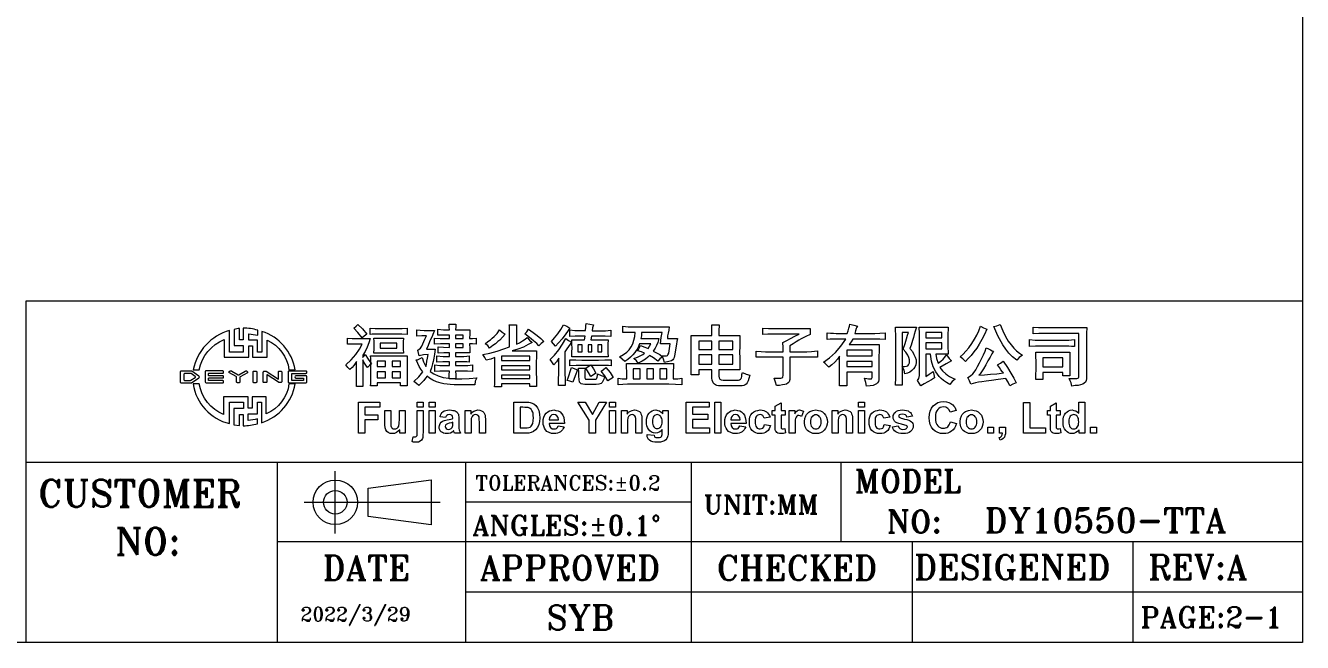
# Model space of a CAD drawing. Header units: millimetres. Extents: x 80 to 298, y -36 to 36.
# Drawn here: x 118.7 to 169.3, y -35.7 to -11.2 of the extents above; entities that cross this region are included whole.
import ezdxf

# ---------------------------------------------------------------- set-up
doc = ezdxf.new("R2010")
doc.units = ezdxf.units.MM
doc.header["$LTSCALE"] = 0.5
doc.layers.get('0').update_dxf_attribs({"lineweight": 18})
doc.styles.add('ROMANT', font='romant', dxfattribs={"height": 1.9})

msp = doc.modelspace()

# ---------------------------------------------------------------- linework, layer by layer
at = {"linetype": 'ByBlock'}
for points in [[(80.014, -35.657), (80.014, 26.913), (169.315, 26.913), (169.315, -35.657)], [(132.3, -29.535), (134.79, -29.204), (134.79, -30.989), (132.3, -30.658)]]:
    msp.add_lwpolyline(points, close=True, dxfattribs=at)
for points in [[(169.315, -22.127), (118.736, -22.127), (118.736, -35.644)], [(118.736, -28.505), (169.315, -28.505)], [(128.693, -28.505), (128.693, -35.644)], [(136.162, -28.505), (136.162, -35.657)], [(145.103, -28.505), (145.103, -35.657)], [(151.032, -28.505), (151.032, -31.654)], [(130.998, -31.336), (130.998, -28.857)], [(129.759, -30.096), (135.147, -30.096)], [(136.162, -30.08), (145.103, -30.08)], [(128.693, -31.654), (169.315, -31.654)], [(153.846, -31.654), (153.846, -35.657)], [(162.589, -31.654), (162.589, -35.644)], [(136.162, -33.649), (169.315, -33.649)]]:
    msp.add_lwpolyline(points, dxfattribs=at)
for points in [[(127.925, -23.472), (127.925, -23.272, 0.082262), (127.354, -23.191), (127.354, -23.658), (127.199, -23.658), (127.199, -23.201, 0.030273), (126.989, -23.238), (126.989, -23.874), (127.354, -23.874), (127.354, -24.137), (126.806, -24.137), (126.806, -23.278, 0.27424), (125.366, -24.838), (125.602, -24.838, -0.243937), (126.595, -23.638), (126.595, -24.347), (127.572, -24.347), (127.572, -23.898), (127.718, -23.898), (127.718, -24.339), (128.295, -24.339), (128.295, -23.673, -0.271536), (129.157, -24.839), (129.409, -24.839, 0.276736), (128.093, -23.322), (128.093, -24.137), (127.911, -24.137), (127.911, -23.667), (127.572, -23.667), (127.572, -23.422, -0.023416)], [(124.883, -25.359), (125.303, -25.359), (125.592, -25.165, 0.529769), (125.592, -25.09), (125.319, -24.903, 0.151612), (125.294, -24.895), (124.883, -24.895, 0.414214), (124.858, -24.92), (124.858, -25.333, 0.414214)], [(124.994, -25.217, 0.414214), (125.045, -25.269), (125.249, -25.269, 0.148839), (125.277, -25.26), (125.452, -25.143, 0.529769), (125.452, -25.111), (125.282, -24.994, 0.151612), (125.253, -24.985), (125.045, -24.985, 0.414214), (124.994, -25.036)], [(125.993, -25.273, -0.414214), (125.973, -25.254), (125.973, -25.187, -0.414214), (125.993, -25.167), (126.546, -25.167, 0.414214), (126.565, -25.148), (126.565, -25.097, 0.414214), (126.546, -25.078), (125.993, -25.078, -0.414214), (125.973, -25.058), (125.973, -24.999, -0.414214), (125.993, -24.98), (126.546, -24.98, 0.414214), (126.565, -24.961), (126.565, -24.909, 0.414214), (126.546, -24.89), (125.87, -24.89, 0.414214), (125.838, -24.922), (125.838, -25.299, 0.414214), (125.902, -25.363), (126.546, -25.363, 0.414214), (126.565, -25.344), (126.565, -25.293, 0.414214), (126.546, -25.273)], [(127.118, -25.353, -0.414214), (127.086, -25.321), (127.086, -25.129, 0.275759), (127.075, -25.112), (126.804, -24.965, -0.427844), (126.792, -24.92), (126.797, -24.912), (126.815, -24.896, -0.177275), (126.836, -24.889), (126.881, -24.889, -0.134658), (126.898, -24.893), (127.15, -25.043, 0.269966), (127.17, -25.043), (127.431, -24.894, -0.130562), (127.444, -24.89), (127.481, -24.89, -0.21499), (127.501, -24.899), (127.519, -24.92, -0.472451), (127.513, -24.959), (127.229, -25.125, 0.266487), (127.219, -25.142), (127.219, -25.321, -0.414214), (127.187, -25.353)], [(127.771, -25.355, -0.414214), (127.739, -25.323), (127.739, -24.928, -0.414214), (127.771, -24.896), (127.853, -24.896, -0.414214), (127.885, -24.928), (127.885, -25.323, -0.414214), (127.853, -25.355)], [(128.768, -25.344, -0.144099), (128.751, -25.339), (128.292, -25.043, 0.593752), (128.282, -25.048), (128.282, -25.324, -0.414214), (128.256, -25.35), (128.169, -25.35, -0.414214), (128.144, -25.324), (128.144, -24.93, -0.414214), (128.176, -24.898), (128.238, -24.898, -0.142754), (128.255, -24.903), (128.741, -25.213), (128.741, -24.932, -0.414214), (128.773, -24.9), (128.844, -24.9, -0.414214), (128.876, -24.932), (128.876, -25.312, -0.414214), (128.844, -25.344)], [(129.838, -25.082), (129.44, -25.082, 1), (129.44, -25.17), (129.73, -25.17, -0.414214), (129.743, -25.182), (129.743, -25.254, -0.414214), (129.73, -25.267), (129.284, -25.267, -0.414214), (129.271, -25.254), (129.271, -24.995, -0.414214), (129.284, -24.983), (129.834, -24.983, 0.414214), (129.866, -24.95), (129.866, -24.925, 0.414214), (129.834, -24.893), (129.166, -24.893, 0.414214), (129.134, -24.925), (129.134, -25.322, 0.414214), (129.166, -25.354), (129.838, -25.354, 0.414214), (129.87, -25.322), (129.87, -25.114, 0.414214)], [(127.355, -26.377), (126.984, -26.377), (126.984, -27.028), (127.199, -27.046), (127.199, -26.61), (127.349, -26.61), (127.349, -27.063, 0.059694), (127.916, -26.983), (127.916, -26.783, -0.073568), (127.551, -26.848), (127.551, -26.592), (127.91, -26.592), (127.91, -26.12), (128.078, -26.12), (128.078, -26.944, 0.272431), (129.41, -25.405), (129.161, -25.405, -0.271318), (128.263, -26.585), (128.263, -25.911), (127.701, -25.911), (127.701, -26.359), (127.551, -26.359), (127.551, -25.917), (126.572, -25.917), (126.572, -26.613, -0.25664), (125.606, -25.405), (125.364, -25.405, 0.304261), (126.805, -26.977), (126.805, -26.132), (127.355, -26.132)]]:
    msp.add_lwpolyline(points, format="xyb", close=True)
for points in [[(131.895, -23.043), (132.074, -23.222), (132.253, -23.432), (132.147, -23.505), (132.063, -23.579), (131.895, -23.369), (131.737, -23.19), (131.822, -23.116), (131.895, -23.043), (131.895, -23.043), (131.895, -23.043)], [(132.379, -23.19), (132.579, -23.211), (132.778, -23.211), (133.462, -23.211), (133.651, -23.211), (133.84, -23.19), (133.84, -23.442), (133.64, -23.432), (133.462, -23.432), (132.789, -23.432), (132.663, -23.432), (132.558, -23.432), (132.463, -23.432), (132.379, -23.442), (132.379, -23.19), (132.379, -23.19)], [(134.923, -23.285), (134.913, -23.327), (134.892, -23.379), (134.86, -23.442), (134.829, -23.526), (134.786, -23.621), (134.734, -23.737), (134.681, -23.873), (134.608, -24.021), (134.955, -24.021), (134.923, -24.22), (134.902, -24.378), (134.881, -24.515), (134.85, -24.609), (134.808, -24.767), (134.755, -24.904), (134.902, -25.009), (135.07, -25.082), (135.27, -25.146), (135.491, -25.177), (135.743, -25.198), (136.017, -25.198), (136.3, -25.188), (136.605, -25.156), (136.542, -25.293), (136.521, -25.44), (136.279, -25.44), (136.059, -25.44), (135.869, -25.44), (135.701, -25.44), (135.554, -25.429), (135.428, -25.408), (135.302, -25.398), (135.197, -25.377), (135.007, -25.324), (134.86, -25.251), (134.734, -25.177), (134.639, -25.093), (134.576, -25.177), (134.503, -25.272), (134.418, -25.366), (134.313, -25.471), (134.219, -25.387), (134.114, -25.303), (134.313, -25.125), (134.471, -24.925), (134.387, -24.82), (134.324, -24.714), (134.261, -24.599), (134.208, -24.452), (134.25, -24.441), (134.303, -24.42), (134.366, -24.389), (134.44, -24.357), (134.492, -24.525), (134.587, -24.714), (134.608, -24.62), (134.629, -24.504), (134.65, -24.378), (134.671, -24.231), (134.492, -24.252), (134.324, -24.283), (134.261, -24.063), (134.324, -24.031), (134.376, -23.979), (134.429, -23.905), (134.471, -23.81), (134.545, -23.632), (134.608, -23.495), (134.429, -23.495), (134.229, -23.505), (134.229, -23.264), (134.355, -23.274), (134.524, -23.285), (134.702, -23.285), (134.923, -23.285), (134.923, -23.285), (134.923, -23.285)], [(135.522, -23.253), (135.512, -23.148), (135.512, -23.032), (135.775, -23.032), (135.775, -23.137), (135.764, -23.253), (136.322, -23.253), (136.322, -23.411), (136.311, -23.6), (136.437, -23.6), (136.574, -23.59), (136.574, -23.821), (136.437, -23.81), (136.311, -23.81), (136.322, -24), (136.322, -24.168), (135.764, -24.168), (135.764, -24.315), (135.943, -24.315), (136.09, -24.315), (136.206, -24.304), (136.3, -24.294), (136.3, -24.536), (136.206, -24.525), (136.09, -24.525), (135.943, -24.525), (135.764, -24.525), (135.764, -24.672), (136.048, -24.672), (136.248, -24.672), (136.437, -24.651), (136.437, -24.904), (136.237, -24.893), (136.048, -24.893), (135.764, -24.893), (135.775, -25.04), (135.775, -25.198), (135.512, -25.198), (135.512, -25.04), (135.522, -24.893), (135.312, -24.893), (135.144, -24.893), (134.944, -24.904), (134.944, -24.651), (135.144, -24.672), (135.323, -24.672), (135.522, -24.672), (135.522, -24.525), (135.26, -24.525), (135.018, -24.536), (135.018, -24.294), (135.27, -24.315), (135.522, -24.315), (135.522, -24.168), (135.291, -24.168), (135.07, -24.178), (135.07, -23.936), (135.281, -23.947), (135.522, -23.957), (135.522, -23.81), (135.365, -23.81), (135.165, -23.81), (134.923, -23.821), (134.923, -23.59), (135.154, -23.6), (135.365, -23.6), (135.522, -23.6), (135.522, -23.463), (135.281, -23.463), (135.06, -23.474), (135.06, -23.232), (135.281, -23.253), (135.522, -23.253), (135.522, -23.253), (135.522, -23.253)], [(138.803, -23.758), (138.645, -23.842), (138.456, -23.947), (138.235, -24.031), (138.004, -24.094), (138.971, -24.094), (138.971, -24.199), (138.971, -24.336), (138.96, -24.525), (138.96, -24.746), (138.96, -24.977), (138.971, -25.177), (138.971, -25.356), (138.971, -25.503), (138.708, -25.503), (138.708, -25.398), (137.583, -25.398), (137.583, -25.514), (137.31, -25.514), (137.32, -25.419), (137.32, -25.314), (137.32, -25.188), (137.32, -25.051), (137.32, -24.893), (137.32, -24.736), (137.32, -24.557), (137.32, -24.357), (137.163, -24.42), (136.973, -24.462), (136.921, -24.357), (136.837, -24.231), (137.121, -24.178), (137.404, -24.105), (137.678, -24.01), (137.899, -23.926), (137.899, -23.768), (137.899, -23.621), (137.899, -23.495), (137.899, -23.379), (137.899, -23.274), (137.899, -23.19), (137.899, -23.116), (137.888, -23.064), (138.182, -23.064), (138.182, -23.106), (138.172, -23.169), (138.172, -23.243), (138.172, -23.337), (138.172, -23.442), (138.172, -23.558), (138.172, -23.684), (138.172, -23.831), (138.298, -23.768), (138.414, -23.695), (138.519, -23.632), (138.593, -23.568), (138.687, -23.663), (138.803, -23.758), (138.803, -23.758), (138.803, -23.758)], [(137.51, -23.663), (137.436, -23.726), (137.341, -23.81), (137.236, -23.884), (137.11, -23.979), (137.036, -23.884), (136.931, -23.81), (137.047, -23.726), (137.142, -23.653), (137.215, -23.59), (137.289, -23.526), (137.404, -23.4), (137.499, -23.264), (137.615, -23.348), (137.73, -23.432), (137.51, -23.663), (137.51, -23.663)], [(138.656, -23.232), (138.834, -23.369), (138.992, -23.484), (139.139, -23.6), (139.255, -23.716), (139.16, -23.8), (139.066, -23.894), (138.982, -23.8), (138.855, -23.695), (138.698, -23.568), (138.508, -23.411), (138.582, -23.337), (138.656, -23.232), (138.656, -23.232), (138.656, -23.232)], [(140.285, -23.19), (140.128, -23.411), (139.98, -23.611), (139.844, -23.768), (139.728, -23.905), (139.644, -23.81), (139.56, -23.726), (139.686, -23.579), (139.812, -23.421), (139.928, -23.243), (140.043, -23.053), (140.17, -23.116), (140.285, -23.19), (140.285, -23.19), (140.285, -23.19)], [(140.664, -23.505), (140.496, -23.505), (140.285, -23.516), (140.285, -23.264), (140.485, -23.285), (140.653, -23.285), (140.916, -23.285), (140.916, -23.243), (140.927, -23.179), (140.927, -23.095), (140.937, -23.011), (141.084, -23.032), (141.221, -23.053), (141.189, -23.179), (141.168, -23.295), (141.463, -23.295), (141.705, -23.295), (141.915, -23.274), (141.915, -23.516), (141.694, -23.505), (141.473, -23.505), (141.147, -23.505), (141.116, -23.653), (141.81, -23.653), (141.799, -23.821), (141.799, -23.989), (141.799, -24.157), (141.81, -24.325), (140.369, -24.325), (140.369, -24.136), (140.38, -23.979), (140.369, -23.821), (140.369, -23.653), (140.864, -23.653), (140.895, -23.505), (140.664, -23.505), (140.664, -23.505)], [(143.092, -23.884), (143.261, -23.947), (143.397, -24), (143.45, -23.905), (143.502, -23.81), (143.05, -23.81), (142.977, -23.989), (142.861, -24.157), (142.788, -24.252), (142.693, -24.336), (142.588, -24.431), (142.462, -24.515), (142.367, -24.42), (142.262, -24.325), (142.42, -24.231), (142.546, -24.147), (142.64, -24.052), (142.724, -23.936), (142.788, -23.81), (142.83, -23.663), (142.861, -23.516), (142.882, -23.358), (142.788, -23.358), (142.598, -23.358), (142.388, -23.369), (142.388, -23.106), (142.598, -23.137), (142.788, -23.137), (144.228, -23.137), (144.207, -23.274), (144.186, -23.39), (144.165, -23.495), (144.154, -23.6), (144.554, -23.6), (144.533, -23.716), (144.512, -23.821), (144.438, -24.283), (144.428, -24.357), (144.396, -24.41), (144.365, -24.452), (144.323, -24.483), (144.207, -24.515), (144.039, -24.557), (143.997, -24.42), (143.944, -24.283), (144.018, -24.283), (144.081, -24.283), (144.123, -24.283), (144.154, -24.273), (144.175, -24.252), (144.207, -24.178), (144.27, -23.81), (143.881, -23.81), (143.913, -23.568), (143.944, -23.358), (143.135, -23.358), (143.124, -23.495), (143.103, -23.6), (143.818, -23.6), (143.776, -23.758), (143.723, -23.884), (143.671, -23.989), (143.597, -24.105), (143.65, -24.136), (143.744, -24.178), (143.86, -24.241), (143.955, -24.325), (143.86, -24.41), (143.776, -24.504), (143.608, -24.368), (143.45, -24.273), (143.376, -24.347), (143.282, -24.42), (143.156, -24.494), (142.998, -24.578), (142.935, -24.483), (142.819, -24.399), (142.966, -24.347), (143.082, -24.283), (143.177, -24.231), (143.25, -24.178), (143.135, -24.126), (142.987, -24.084), (143.04, -23.979), (143.092, -23.884), (143.092, -23.884), (143.092, -23.884)], [(147.424, -25.061), (147.382, -25.188), (147.351, -25.282), (147.309, -25.356), (147.277, -25.408), (147.235, -25.44), (147.182, -25.461), (147.119, -25.482), (147.046, -25.482), (146.247, -25.482), (146.173, -25.482), (146.11, -25.471), (146.057, -25.44), (146.015, -25.408), (145.973, -25.366), (145.952, -25.314), (145.931, -25.251), (145.921, -25.177), (145.921, -24.841), (145.395, -24.841), (145.395, -25.04), (145.09, -25.04), (145.09, -24.998), (145.09, -24.946), (145.101, -24.872), (145.101, -24.788), (145.101, -24.683), (145.101, -24.567), (145.101, -24.441), (145.101, -24.294), (145.101, -24.021), (145.101, -23.789), (145.09, -23.611), (145.09, -23.484), (145.921, -23.484), (145.921, -23.243), (145.91, -23.053), (146.205, -23.053), (146.205, -23.137), (146.194, -23.232), (146.194, -23.348), (146.194, -23.484), (147.025, -23.484), (147.025, -23.59), (147.025, -23.737), (147.025, -23.915), (147.014, -24.147), (147.025, -24.368), (147.025, -24.557), (147.025, -24.714), (147.025, -24.841), (146.194, -24.841), (146.194, -25.093), (146.205, -25.167), (146.236, -25.209), (146.289, -25.24), (146.362, -25.251), (146.909, -25.251), (146.972, -25.251), (147.014, -25.24), (147.056, -25.219), (147.077, -25.188), (147.088, -25.156), (147.098, -25.104), (147.109, -25.03), (147.13, -24.946), (147.277, -25.019), (147.424, -25.061), (147.424, -25.061), (147.424, -25.061)], [(148.381, -25.177), (148.497, -25.177), (148.591, -25.177), (148.654, -25.177), (148.686, -25.167), (148.728, -25.135), (148.738, -25.061), (148.738, -24.336), (148.044, -24.336), (147.876, -24.336), (147.666, -24.347), (147.666, -24.105), (147.876, -24.115), (148.044, -24.126), (148.738, -24.126), (148.738, -23.957), (148.728, -23.758), (148.886, -23.684), (149.033, -23.6), (149.201, -23.505), (149.369, -23.432), (148.349, -23.432), (148.139, -23.432), (147.939, -23.442), (147.939, -23.19), (148.16, -23.211), (148.328, -23.211), (149.811, -23.211), (149.811, -23.442), (149.643, -23.516), (149.453, -23.611), (149.359, -23.663), (149.254, -23.737), (149.138, -23.81), (149.012, -23.894), (149.012, -24.126), (149.674, -24.126), (149.863, -24.115), (150.095, -24.094), (150.095, -24.336), (149.863, -24.336), (149.674, -24.336), (149.012, -24.336), (149.012, -25.135), (149.001, -25.23), (148.98, -25.314), (148.938, -25.366), (148.875, -25.408), (148.801, -25.429), (148.717, -25.44), (148.602, -25.461), (148.476, -25.471), (148.444, -25.335), (148.381, -25.177), (148.381, -25.177), (148.381, -25.177)], [(150.337, -24.546), (150.578, -24.368), (150.81, -24.157), (151.02, -23.905), (151.22, -23.632), (150.873, -23.632), (150.799, -23.632), (150.704, -23.632), (150.599, -23.632), (150.484, -23.642), (150.484, -23.379), (150.62, -23.39), (150.736, -23.39), (150.841, -23.4), (150.915, -23.4), (151.283, -23.4), (151.314, -23.295), (151.346, -23.19), (151.367, -23.106), (151.377, -23.032), (151.546, -23.074), (151.682, -23.116), (151.661, -23.148), (151.64, -23.211), (151.609, -23.295), (151.577, -23.4), (152.376, -23.4), (152.565, -23.39), (152.776, -23.379), (152.776, -23.642), (152.576, -23.632), (152.408, -23.632), (151.504, -23.632), (151.44, -23.737), (151.356, -23.842), (152.544, -23.842), (152.544, -24.094), (152.534, -24.325), (152.534, -25.167), (152.534, -25.24), (152.513, -25.303), (152.481, -25.356), (152.439, -25.398), (152.387, -25.429), (152.303, -25.461), (152.187, -25.482), (152.04, -25.493), (152.019, -25.345), (151.966, -25.177), (152.05, -25.188), (152.124, -25.198), (152.176, -25.198), (152.208, -25.198), (152.24, -25.198), (152.25, -25.177), (152.261, -25.146), (152.271, -25.114), (152.271, -24.935), (151.262, -24.935), (151.262, -25.482), (150.967, -25.482), (150.978, -25.345), (150.978, -25.219), (150.978, -25.104), (150.978, -25.009), (150.978, -24.304), (150.894, -24.42), (150.789, -24.536), (150.673, -24.641), (150.547, -24.736), (150.515, -24.693), (150.463, -24.651), (150.41, -24.599), (150.337, -24.546), (150.337, -24.546), (150.337, -24.546)], [(154.027, -23.148), (153.974, -23.306), (153.932, -23.442), (153.901, -23.568), (153.869, -23.684), (153.838, -23.779), (153.806, -23.863), (153.785, -23.936), (153.764, -24), (153.859, -24.115), (153.922, -24.231), (153.974, -24.347), (154.006, -24.452), (154.006, -24.557), (153.995, -24.651), (153.964, -24.736), (153.911, -24.809), (153.838, -24.872), (153.754, -24.935), (153.669, -24.977), (153.564, -25.009), (153.533, -24.862), (153.459, -24.714), (153.554, -24.714), (153.627, -24.704), (153.68, -24.683), (153.711, -24.651), (153.722, -24.62), (153.743, -24.567), (153.743, -24.515), (153.743, -24.441), (153.722, -24.357), (153.68, -24.262), (153.596, -24.147), (153.491, -24.021), (153.575, -23.8), (153.627, -23.621), (153.669, -23.474), (153.701, -23.369), (153.459, -23.369), (153.459, -25.45), (153.196, -25.45), (153.207, -25.146), (153.207, -24.851), (153.207, -23.642), (153.207, -23.547), (153.207, -23.432), (153.196, -23.295), (153.196, -23.148), (154.027, -23.148), (154.027, -23.148), (154.027, -23.148)], [(155.278, -23.148), (155.278, -23.264), (155.268, -23.39), (155.268, -23.526), (155.268, -23.684), (155.268, -23.842), (155.268, -23.989), (155.278, -24.115), (155.278, -24.22), (154.794, -24.22), (154.815, -24.389), (154.879, -24.578), (154.984, -24.494), (155.078, -24.42), (155.152, -24.336), (155.215, -24.252), (155.32, -24.389), (155.404, -24.483), (155.194, -24.609), (154.952, -24.746), (155.057, -24.883), (155.183, -24.998), (155.246, -25.051), (155.331, -25.104), (155.436, -25.156), (155.551, -25.209), (155.436, -25.303), (155.341, -25.429), (155.215, -25.345), (155.099, -25.272), (155.005, -25.188), (154.921, -25.104), (154.794, -24.925), (154.689, -24.725), (154.616, -24.494), (154.574, -24.22), (154.395, -24.22), (154.395, -25.104), (154.521, -25.019), (154.689, -24.904), (154.71, -25.03), (154.731, -25.167), (154.616, -25.24), (154.479, -25.314), (154.332, -25.398), (154.195, -25.482), (154.132, -25.377), (154.058, -25.261), (154.111, -25.188), (154.143, -25.072), (154.143, -23.621), (154.143, -23.4), (154.132, -23.148), (155.278, -23.148), (155.278, -23.148), (155.278, -23.148)], [(156.813, -23.232), (156.718, -23.442), (156.613, -23.642), (156.508, -23.821), (156.414, -23.989), (156.298, -24.136), (156.193, -24.273), (156.077, -24.399), (155.961, -24.515), (155.856, -24.41), (155.751, -24.325), (155.867, -24.22), (155.982, -24.105), (156.098, -23.968), (156.214, -23.8), (156.319, -23.632), (156.414, -23.463), (156.498, -23.295), (156.561, -23.116), (156.676, -23.179), (156.813, -23.232), (156.813, -23.232), (156.813, -23.232)], [(157.339, -23.043), (157.444, -23.295), (157.549, -23.516), (157.654, -23.705), (157.77, -23.852), (157.875, -23.979), (157.991, -24.084), (158.106, -24.178), (158.222, -24.262), (158.085, -24.357), (158.001, -24.462), (157.833, -24.325), (157.686, -24.178), (157.56, -24.021), (157.444, -23.852), (157.244, -23.495), (157.086, -23.127), (157.213, -23.095), (157.339, -23.043), (157.339, -23.043), (157.339, -23.043)], [(160.766, -23.169), (160.756, -23.4), (160.756, -23.6), (160.756, -25.198), (160.745, -25.272), (160.714, -25.335), (160.661, -25.377), (160.609, -25.408), (160.524, -25.44), (160.43, -25.461), (160.314, -25.471), (160.178, -25.493), (160.167, -25.429), (160.156, -25.356), (160.114, -25.282), (160.072, -25.188), (160.209, -25.188), (160.304, -25.188), (160.377, -25.188), (160.419, -25.177), (160.44, -25.167), (160.451, -25.135), (160.461, -25.093), (160.461, -25.04), (160.461, -23.4), (159.074, -23.4), (158.874, -23.4), (158.642, -23.411), (158.642, -23.148), (158.863, -23.169), (159.063, -23.169), (160.766, -23.169), (160.766, -23.169)], [(131.832, -25.503), (131.832, -25.303), (131.843, -25.114), (131.843, -24.515), (131.79, -24.599), (131.727, -24.672), (131.664, -24.757), (131.569, -24.83), (131.496, -24.746), (131.412, -24.651), (131.632, -24.452), (131.811, -24.241), (131.958, -24.031), (132.063, -23.821), (131.811, -23.821), (131.748, -23.821), (131.664, -23.821), (131.58, -23.831), (131.475, -23.831), (131.475, -23.59), (131.664, -23.6), (131.801, -23.6), (132.379, -23.6), (132.326, -23.768), (132.263, -23.947), (132.179, -24.115), (132.084, -24.262), (132.084, -24.357), (132.084, -24.347), (132.105, -24.315), (132.137, -24.283), (132.179, -24.241), (132.305, -24.42), (132.431, -24.609), (132.358, -24.672), (132.274, -24.746), (132.211, -24.662), (132.158, -24.578), (132.116, -24.515), (132.084, -24.452), (132.084, -25.093), (132.084, -25.303), (132.095, -25.503), (131.832, -25.503), (131.832, -25.503)], [(133.693, -23.59), (133.683, -23.737), (133.683, -23.873), (133.683, -24.021), (133.693, -24.189), (132.526, -24.189), (132.537, -24.01), (132.537, -23.863), (132.537, -23.726), (132.526, -23.59), (133.693, -23.59), (133.693, -23.59), (133.693, -23.59)], [(136.069, -23.6), (136.069, -23.463), (135.764, -23.463), (135.764, -23.6), (136.069, -23.6), (136.069, -23.6)], [(140.359, -23.747), (140.306, -23.821), (140.243, -23.915), (140.17, -24.01), (140.096, -24.126), (140.096, -24.988), (140.107, -25.219), (140.107, -25.471), (139.844, -25.471), (139.844, -25.219), (139.854, -24.988), (139.854, -24.378), (139.76, -24.525), (139.654, -24.651), (139.581, -24.525), (139.507, -24.431), (139.686, -24.262), (139.854, -24.052), (140.001, -23.831), (140.128, -23.6), (140.243, -23.684), (140.359, -23.747), (140.359, -23.747), (140.359, -23.747)], [(145.921, -24.042), (145.921, -23.705), (145.395, -23.705), (145.395, -24.042), (145.921, -24.042), (145.921, -24.042)], [(146.751, -24.042), (146.751, -23.705), (146.194, -23.705), (146.194, -24.042), (146.751, -24.042), (146.751, -24.042)], [(155.026, -23.579), (155.026, -23.369), (154.395, -23.369), (154.395, -23.579), (155.026, -23.579), (155.026, -23.579)], [(159.894, -23.663), (159.967, -23.663), (160.062, -23.663), (160.167, -23.653), (160.283, -23.642), (160.283, -23.915), (160.167, -23.915), (160.062, -23.905), (159.978, -23.905), (159.904, -23.905), (158.937, -23.905), (158.737, -23.905), (158.506, -23.915), (158.506, -23.642), (158.727, -23.663), (158.937, -23.663), (159.894, -23.663), (159.894, -23.663)], [(133.43, -23.979), (133.43, -23.789), (132.778, -23.789), (132.778, -23.979), (133.43, -23.979), (133.43, -23.979)], [(136.069, -23.957), (136.069, -23.81), (135.764, -23.81), (135.764, -23.957), (136.069, -23.957), (136.069, -23.957)], [(140.779, -24.126), (140.779, -23.852), (140.611, -23.852), (140.611, -24.126), (140.779, -24.126), (140.779, -24.126)], [(141.158, -24.126), (141.158, -23.852), (141.021, -23.852), (141.021, -24.126), (141.158, -24.126), (141.158, -24.126)], [(141.557, -24.126), (141.557, -23.852), (141.4, -23.852), (141.4, -24.126), (141.557, -24.126), (141.557, -24.126)], [(145.921, -24.62), (145.921, -24.252), (145.395, -24.252), (145.395, -24.62), (145.921, -24.62), (145.921, -24.62)], [(146.751, -24.62), (146.751, -24.252), (146.194, -24.252), (146.194, -24.62), (146.751, -24.62), (146.751, -24.62)], [(152.271, -24.294), (152.271, -24.063), (151.262, -24.063), (151.262, -24.294), (152.271, -24.294), (152.271, -24.294)], [(155.026, -24.01), (155.026, -23.779), (154.395, -23.779), (154.395, -24.01), (155.026, -24.01), (155.026, -24.01)], [(157.465, -24.967), (157.423, -24.914), (157.37, -24.841), (157.307, -24.757), (157.234, -24.651), (157.349, -24.578), (157.454, -24.504), (157.623, -24.746), (157.759, -24.977), (157.885, -25.177), (157.97, -25.356), (157.843, -25.419), (157.728, -25.482), (157.654, -25.335), (157.56, -25.188), (157.255, -25.23), (156.992, -25.261), (156.782, -25.293), (156.613, -25.314), (156.477, -25.335), (156.361, -25.356), (156.266, -25.387), (156.182, -25.408), (156.13, -25.282), (156.056, -25.146), (156.161, -25.082), (156.256, -24.998), (156.308, -24.935), (156.371, -24.841), (156.435, -24.714), (156.519, -24.567), (156.603, -24.41), (156.676, -24.252), (156.739, -24.105), (156.782, -23.968), (156.876, -24.01), (156.95, -24.052), (157.023, -24.084), (157.076, -24.105), (157.013, -24.21), (156.939, -24.336), (156.855, -24.483), (156.771, -24.651), (156.676, -24.809), (156.603, -24.925), (156.54, -25.009), (156.498, -25.061), (156.718, -25.04), (156.96, -25.019), (157.202, -24.998), (157.465, -24.967), (157.465, -24.967), (157.465, -24.967)], [(160.104, -24.147), (160.104, -24.315), (160.093, -24.483), (160.093, -24.704), (160.104, -24.883), (160.104, -25.082), (159.82, -25.082), (159.82, -24.946), (159.031, -24.946), (159.031, -25.23), (158.748, -25.23), (158.758, -25.019), (158.769, -24.862), (158.769, -24.483), (158.758, -24.336), (158.748, -24.147), (160.104, -24.147), (160.104, -24.147), (160.104, -24.147)], [(133.851, -24.294), (133.84, -24.399), (133.84, -24.525), (133.84, -24.693), (133.84, -24.883), (133.84, -25.072), (133.84, -25.24), (133.84, -25.377), (133.851, -25.482), (133.577, -25.482), (133.577, -25.356), (132.652, -25.356), (132.652, -25.482), (132.389, -25.482), (132.4, -25.387), (132.4, -25.251), (132.4, -25.093), (132.4, -24.893), (132.4, -24.704), (132.4, -24.536), (132.4, -24.399), (132.389, -24.294), (133.851, -24.294), (133.851, -24.294), (133.851, -24.294)], [(132.989, -24.714), (132.989, -24.504), (132.652, -24.504), (132.652, -24.714), (132.989, -24.714), (132.989, -24.714)], [(133.577, -24.714), (133.577, -24.504), (133.251, -24.504), (133.251, -24.714), (133.577, -24.714), (133.577, -24.714)], [(138.708, -24.473), (138.708, -24.304), (137.583, -24.304), (137.583, -24.473), (138.708, -24.473), (138.708, -24.473)], [(138.708, -24.841), (138.708, -24.683), (137.583, -24.683), (137.583, -24.841), (138.708, -24.841), (138.708, -24.841)], [(140.59, -24.841), (140.506, -25.082), (140.411, -25.335), (140.296, -25.293), (140.18, -25.261), (140.222, -25.156), (140.264, -25.04), (140.306, -24.904), (140.359, -24.757), (140.59, -24.841), (140.59, -24.841), (140.59, -24.841)], [(141.431, -24.462), (141.673, -24.452), (141.925, -24.441), (141.925, -24.683), (141.82, -24.672), (141.705, -24.672), (141.568, -24.672), (141.421, -24.672), (140.779, -24.672), (140.538, -24.672), (140.285, -24.683), (140.285, -24.441), (140.527, -24.452), (140.769, -24.462), (141.431, -24.462), (141.431, -24.462)], [(140.895, -24.778), (140.885, -24.883), (140.885, -24.967), (140.885, -25.04), (140.885, -25.104), (140.885, -25.167), (140.906, -25.209), (140.948, -25.219), (141.011, -25.219), (141.263, -25.219), (141.316, -25.219), (141.347, -25.198), (141.358, -25.177), (141.368, -25.135), (141.379, -25.072), (141.389, -24.998), (141.536, -25.072), (141.663, -25.104), (141.631, -25.209), (141.599, -25.293), (141.568, -25.345), (141.526, -25.387), (141.442, -25.419), (141.337, -25.429), (140.885, -25.429), (140.8, -25.419), (140.737, -25.398), (140.695, -25.366), (140.674, -25.335), (140.653, -25.23), (140.643, -25.093), (140.643, -24.946), (140.632, -24.778), (140.895, -24.778), (140.895, -24.778)], [(141.116, -24.651), (141.231, -24.809), (141.326, -24.977), (141.231, -25.04), (141.116, -25.104), (141.032, -24.946), (140.927, -24.778), (141.021, -24.714), (141.116, -24.651), (141.116, -24.651), (141.116, -24.651)], [(141.715, -24.746), (141.883, -24.956), (142.01, -25.146), (141.904, -25.209), (141.799, -25.282), (141.673, -25.082), (141.536, -24.893), (141.621, -24.83), (141.715, -24.746), (141.715, -24.746), (141.715, -24.746)], [(144.396, -24.599), (144.396, -24.736), (144.386, -24.883), (144.386, -25.198), (144.564, -25.198), (144.722, -25.177), (144.722, -25.44), (144.48, -25.429), (144.217, -25.419), (142.577, -25.419), (142.388, -25.429), (142.199, -25.44), (142.199, -25.177), (142.367, -25.198), (142.546, -25.198), (142.546, -24.893), (142.535, -24.767), (142.535, -24.599), (144.396, -24.599), (144.396, -24.599), (144.396, -24.599)], [(152.271, -24.714), (152.271, -24.515), (151.262, -24.515), (151.262, -24.714), (152.271, -24.714), (152.271, -24.714)], [(159.82, -24.725), (159.82, -24.368), (159.031, -24.368), (159.031, -24.725), (159.82, -24.725), (159.82, -24.725)], [(132.989, -25.156), (132.989, -24.925), (132.652, -24.925), (132.652, -25.156), (132.989, -25.156), (132.989, -25.156)], [(133.577, -25.156), (133.577, -24.925), (133.251, -24.925), (133.251, -25.156), (133.577, -25.156), (133.577, -25.156)], [(138.708, -25.188), (138.708, -25.051), (137.583, -25.051), (137.583, -25.188), (138.708, -25.188), (138.708, -25.188)], [(143.082, -25.198), (143.082, -24.809), (142.798, -24.809), (142.798, -25.198), (143.082, -25.198), (143.082, -25.198)], [(143.608, -25.198), (143.608, -24.809), (143.334, -24.809), (143.334, -25.198), (143.608, -25.198), (143.608, -25.198)], [(144.133, -25.198), (144.133, -24.809), (143.86, -24.809), (143.86, -25.198), (144.133, -25.198), (144.133, -25.198)], [(131.921, -27.35), (131.921, -26.124), (132.759, -26.124), (132.759, -26.329), (132.172, -26.329), (132.172, -26.626), (132.683, -26.626), (132.683, -26.832), (132.172, -26.832), (132.172, -27.35), (131.921, -27.35), (131.921, -27.35)], [(134.244, -26.329), (134.244, -26.124), (134.48, -26.124), (134.48, -26.329), (134.244, -26.329), (134.244, -26.329)], [(134.716, -26.329), (134.716, -26.124), (134.952, -26.124), (134.952, -26.329), (134.716, -26.329), (134.716, -26.329)], [(138.074, -26.124), (138.523, -26.124), (138.592, -26.131), (138.66, -26.131), (138.713, -26.139), (138.759, -26.154), (138.858, -26.192), (138.942, -26.261), (139.01, -26.352), (139.056, -26.459), (139.087, -26.596), (139.102, -26.756), (139.087, -26.893), (139.064, -27.014), (139.003, -27.136), (138.927, -27.228), (138.85, -27.289), (138.751, -27.327), (138.66, -27.35), (138.538, -27.35), (138.074, -27.35), (138.074, -26.124), (138.074, -26.124)], [(141.051, -27.35), (141.051, -26.839), (140.602, -26.124), (140.899, -26.124), (141.181, -26.611), (141.447, -26.124), (141.744, -26.124), (141.302, -26.839), (141.302, -27.35), (141.051, -27.35), (141.051, -27.35)], [(141.866, -26.329), (141.866, -26.124), (142.102, -26.124), (142.102, -26.329), (141.866, -26.329), (141.866, -26.329)], [(144.897, -27.35), (144.897, -26.124), (145.803, -26.124), (145.803, -26.329), (145.148, -26.329), (145.148, -26.603), (145.757, -26.603), (145.757, -26.809), (145.148, -26.809), (145.148, -27.144), (145.826, -27.144), (145.826, -27.35), (144.897, -27.35), (144.897, -27.35)], [(146.031, -27.35), (146.031, -26.124), (146.267, -26.124), (146.267, -27.35), (146.031, -27.35), (146.031, -27.35)], [(148.818, -26.459), (148.818, -26.641), (148.658, -26.641), (148.658, -27.014), (148.658, -27.06), (148.658, -27.098), (148.658, -27.129), (148.658, -27.144), (148.666, -27.159), (148.681, -27.174), (148.696, -27.182), (148.719, -27.182), (148.757, -27.182), (148.81, -27.167), (148.833, -27.342), (148.742, -27.365), (148.643, -27.372), (148.59, -27.372), (148.529, -27.357), (148.491, -27.327), (148.46, -27.296), (148.437, -27.258), (148.422, -27.205), (148.422, -27.182), (148.422, -27.144), (148.422, -27.098), (148.422, -27.037), (148.422, -26.641), (148.308, -26.641), (148.308, -26.459), (148.422, -26.459), (148.422, -26.291), (148.658, -26.154), (148.658, -26.459), (148.818, -26.459), (148.818, -26.459)], [(151.727, -26.329), (151.727, -26.124), (151.963, -26.124), (151.963, -26.329), (151.727, -26.329), (151.727, -26.329)], [(155.367, -26.9), (155.603, -26.976), (155.565, -27.075), (155.527, -27.152), (155.473, -27.22), (155.412, -27.281), (155.344, -27.319), (155.268, -27.35), (155.184, -27.372), (155.085, -27.372), (154.971, -27.365), (154.864, -27.334), (154.765, -27.281), (154.681, -27.212), (154.613, -27.121), (154.567, -27.014), (154.537, -26.885), (154.529, -26.748), (154.537, -26.603), (154.567, -26.481), (154.613, -26.367), (154.681, -26.276), (154.773, -26.2), (154.864, -26.146), (154.978, -26.116), (155.1, -26.101), (155.207, -26.116), (155.306, -26.139), (155.39, -26.177), (155.466, -26.238), (155.504, -26.283), (155.542, -26.329), (155.565, -26.39), (155.595, -26.459), (155.359, -26.52), (155.321, -26.436), (155.26, -26.375), (155.184, -26.329), (155.093, -26.314), (155.024, -26.322), (154.963, -26.344), (154.91, -26.375), (154.864, -26.413), (154.826, -26.474), (154.796, -26.542), (154.78, -26.634), (154.78, -26.733), (154.78, -26.839), (154.796, -26.931), (154.826, -27.007), (154.864, -27.068), (154.91, -27.106), (154.963, -27.136), (155.016, -27.159), (155.085, -27.159), (155.131, -27.159), (155.176, -27.144), (155.222, -27.129), (155.26, -27.098), (155.291, -27.068), (155.321, -27.022), (155.344, -26.969), (155.367, -26.9), (155.367, -26.9), (155.367, -26.9)], [(158.268, -27.35), (158.268, -26.139), (158.519, -26.139), (158.519, -27.144), (159.136, -27.144), (159.136, -27.35), (158.268, -27.35), (158.268, -27.35)], [(159.722, -26.459), (159.722, -26.641), (159.562, -26.641), (159.562, -27.014), (159.562, -27.06), (159.562, -27.098), (159.562, -27.129), (159.562, -27.144), (159.57, -27.159), (159.585, -27.174), (159.6, -27.182), (159.623, -27.182), (159.661, -27.182), (159.715, -27.167), (159.738, -27.342), (159.646, -27.365), (159.547, -27.372), (159.494, -27.372), (159.433, -27.357), (159.395, -27.327), (159.364, -27.296), (159.342, -27.258), (159.326, -27.205), (159.326, -27.182), (159.326, -27.144), (159.326, -27.098), (159.326, -27.037), (159.326, -26.641), (159.212, -26.641), (159.212, -26.459), (159.326, -26.459), (159.326, -26.291), (159.562, -26.154), (159.562, -26.459), (159.722, -26.459), (159.722, -26.459)], [(160.689, -27.35), (160.469, -27.35), (160.469, -27.22), (160.408, -27.289), (160.339, -27.334), (160.263, -27.365), (160.194, -27.372), (160.118, -27.365), (160.05, -27.342), (159.989, -27.304), (159.936, -27.251), (159.882, -27.182), (159.852, -27.106), (159.829, -27.007), (159.829, -26.908), (159.829, -26.794), (159.852, -26.702), (159.882, -26.626), (159.928, -26.558), (159.989, -26.504), (160.05, -26.466), (160.118, -26.443), (160.194, -26.436), (160.263, -26.451), (160.331, -26.474), (160.392, -26.512), (160.453, -26.565), (160.453, -26.124), (160.689, -26.124), (160.689, -27.35), (160.689, -27.35)], [(133.551, -27.35), (133.551, -27.22), (133.49, -27.281), (133.421, -27.334), (133.337, -27.365), (133.254, -27.372), (133.17, -27.365), (133.094, -27.334), (133.033, -27.289), (132.995, -27.228), (132.972, -27.144), (132.964, -27.03), (132.964, -26.459), (133.2, -26.459), (133.2, -26.87), (133.2, -26.954), (133.2, -27.022), (133.2, -27.068), (133.208, -27.098), (133.231, -27.136), (133.254, -27.167), (133.292, -27.19), (133.345, -27.19), (133.398, -27.182), (133.452, -27.159), (133.49, -27.121), (133.513, -27.075), (133.52, -27.045), (133.528, -26.992), (133.528, -26.923), (133.535, -26.839), (133.535, -26.459), (133.772, -26.459), (133.772, -27.35), (133.551, -27.35), (133.551, -27.35)], [(134.48, -26.459), (134.48, -27.327), (134.472, -27.41), (134.472, -27.471), (134.464, -27.525), (134.457, -27.57), (134.419, -27.631), (134.365, -27.677), (134.297, -27.707), (134.206, -27.715), (134.167, -27.715), (134.129, -27.715), (134.084, -27.707), (134.046, -27.692), (134.084, -27.502), (134.099, -27.502), (134.114, -27.502), (134.129, -27.502), (134.145, -27.502), (134.175, -27.502), (134.198, -27.487), (134.221, -27.471), (134.236, -27.449), (134.236, -27.433), (134.236, -27.41), (134.236, -27.372), (134.244, -27.319), (134.244, -26.459), (134.48, -26.459), (134.48, -26.459)], [(134.716, -27.35), (134.716, -26.459), (134.952, -26.459), (134.952, -27.35), (134.716, -27.35), (134.716, -27.35)], [(135.363, -26.733), (135.15, -26.702), (135.165, -26.641), (135.195, -26.588), (135.226, -26.542), (135.264, -26.504), (135.317, -26.474), (135.378, -26.459), (135.447, -26.443), (135.523, -26.436), (135.599, -26.443), (135.66, -26.451), (135.713, -26.459), (135.751, -26.474), (135.82, -26.52), (135.858, -26.573), (135.873, -26.603), (135.881, -26.657), (135.888, -26.71), (135.896, -26.786), (135.896, -27.06), (135.896, -27.159), (135.904, -27.235), (135.926, -27.289), (135.957, -27.35), (135.721, -27.35), (135.706, -27.327), (135.698, -27.281), (135.69, -27.266), (135.683, -27.258), (135.622, -27.311), (135.561, -27.35), (135.485, -27.372), (135.409, -27.372), (135.348, -27.372), (135.287, -27.357), (135.241, -27.334), (135.195, -27.304), (135.157, -27.258), (135.135, -27.22), (135.119, -27.167), (135.119, -27.113), (135.127, -27.045), (135.15, -26.976), (135.195, -26.923), (135.249, -26.885), (135.325, -26.855), (135.432, -26.832), (135.508, -26.817), (135.569, -26.801), (135.622, -26.786), (135.66, -26.771), (135.66, -26.748), (135.645, -26.695), (135.622, -26.649), (135.576, -26.626), (135.508, -26.619), (135.454, -26.626), (135.416, -26.649), (135.386, -26.679), (135.363, -26.733), (135.363, -26.733), (135.363, -26.733)], [(136.947, -27.35), (136.711, -27.35), (136.711, -26.9), (136.703, -26.832), (136.703, -26.778), (136.696, -26.74), (136.696, -26.71), (136.673, -26.672), (136.642, -26.649), (136.604, -26.626), (136.566, -26.619), (136.505, -26.634), (136.452, -26.657), (136.414, -26.695), (136.391, -26.748), (136.383, -26.778), (136.376, -26.824), (136.376, -26.877), (136.376, -26.946), (136.376, -27.35), (136.14, -27.35), (136.14, -26.459), (136.361, -26.459), (136.361, -26.596), (136.421, -26.527), (136.49, -26.481), (136.566, -26.451), (136.65, -26.436), (136.718, -26.443), (136.787, -26.466), (136.848, -26.497), (136.886, -26.542), (136.909, -26.588), (136.932, -26.641), (136.939, -26.71), (136.947, -26.801), (136.947, -27.35), (136.947, -27.35)], [(138.325, -26.329), (138.325, -27.144), (138.508, -27.144), (138.599, -27.144), (138.66, -27.136), (138.713, -27.113), (138.759, -27.083), (138.79, -27.037), (138.82, -26.969), (138.843, -26.87), (138.85, -26.74), (138.843, -26.672), (138.843, -26.611), (138.835, -26.565), (138.82, -26.52), (138.79, -26.451), (138.751, -26.405), (138.698, -26.367), (138.637, -26.344), (138.607, -26.337), (138.561, -26.337), (138.5, -26.337), (138.432, -26.329), (138.325, -26.329), (138.325, -26.329)], [(139.825, -27.068), (140.061, -27.098), (140.031, -27.167), (140, -27.22), (139.962, -27.266), (139.917, -27.304), (139.863, -27.334), (139.802, -27.357), (139.741, -27.372), (139.665, -27.372), (139.559, -27.365), (139.467, -27.334), (139.384, -27.289), (139.323, -27.22), (139.285, -27.159), (139.254, -27.083), (139.239, -27.007), (139.239, -26.916), (139.239, -26.809), (139.262, -26.718), (139.3, -26.634), (139.353, -26.565), (139.414, -26.512), (139.482, -26.474), (139.559, -26.451), (139.65, -26.436), (139.741, -26.451), (139.825, -26.474), (139.901, -26.512), (139.962, -26.573), (140.016, -26.641), (140.046, -26.74), (140.069, -26.847), (140.076, -26.969), (139.475, -26.969), (139.49, -27.068), (139.528, -27.136), (139.589, -27.182), (139.665, -27.19), (139.719, -27.19), (139.764, -27.167), (139.795, -27.129), (139.825, -27.068), (139.825, -27.068), (139.825, -27.068)], [(139.84, -26.824), (139.825, -26.74), (139.779, -26.672), (139.726, -26.634), (139.658, -26.619), (139.581, -26.634), (139.528, -26.679), (139.49, -26.74), (139.475, -26.824), (139.84, -26.824), (139.84, -26.824)], [(141.866, -27.35), (141.866, -26.459), (142.102, -26.459), (142.102, -27.35), (141.866, -27.35), (141.866, -27.35)], [(143.145, -27.35), (142.909, -27.35), (142.909, -26.9), (142.901, -26.832), (142.901, -26.778), (142.894, -26.74), (142.894, -26.71), (142.871, -26.672), (142.841, -26.649), (142.802, -26.626), (142.764, -26.619), (142.704, -26.634), (142.65, -26.657), (142.612, -26.695), (142.589, -26.748), (142.582, -26.778), (142.574, -26.824), (142.574, -26.877), (142.574, -26.946), (142.574, -27.35), (142.338, -27.35), (142.338, -26.459), (142.559, -26.459), (142.559, -26.596), (142.62, -26.527), (142.688, -26.481), (142.764, -26.451), (142.848, -26.436), (142.917, -26.443), (142.985, -26.466), (143.046, -26.497), (143.084, -26.542), (143.107, -26.588), (143.13, -26.641), (143.138, -26.71), (143.145, -26.801), (143.145, -27.35), (143.145, -27.35)], [(143.358, -27.41), (143.632, -27.441), (143.64, -27.487), (143.655, -27.509), (143.701, -27.532), (143.762, -27.532), (143.838, -27.532), (143.891, -27.509), (143.922, -27.487), (143.937, -27.449), (143.945, -27.41), (143.952, -27.342), (143.952, -27.212), (143.891, -27.273), (143.83, -27.319), (143.762, -27.342), (143.686, -27.35), (143.602, -27.342), (143.526, -27.311), (143.465, -27.266), (143.404, -27.197), (143.366, -27.136), (143.343, -27.068), (143.328, -26.984), (143.328, -26.9), (143.328, -26.794), (143.351, -26.702), (143.381, -26.626), (143.427, -26.558), (143.488, -26.504), (143.549, -26.466), (143.617, -26.443), (143.693, -26.436), (143.77, -26.451), (143.846, -26.474), (143.907, -26.52), (143.968, -26.588), (143.968, -26.459), (144.188, -26.459), (144.188, -27.266), (144.181, -27.342), (144.181, -27.403), (144.173, -27.456), (144.158, -27.502), (144.127, -27.57), (144.089, -27.624), (144.036, -27.662), (143.96, -27.692), (143.876, -27.715), (143.77, -27.715), (143.663, -27.715), (143.572, -27.7), (143.503, -27.677), (143.45, -27.639), (143.404, -27.601), (143.374, -27.555), (143.358, -27.502), (143.351, -27.441), (143.351, -27.433), (143.358, -27.41), (143.358, -27.41), (143.358, -27.41)], [(143.564, -26.893), (143.564, -26.961), (143.572, -27.014), (143.587, -27.068), (143.617, -27.106), (143.64, -27.136), (143.671, -27.152), (143.709, -27.167), (143.747, -27.167), (143.785, -27.167), (143.823, -27.152), (143.861, -27.129), (143.891, -27.098), (143.914, -27.06), (143.937, -27.014), (143.945, -26.961), (143.952, -26.9), (143.945, -26.832), (143.937, -26.778), (143.914, -26.733), (143.891, -26.687), (143.861, -26.664), (143.83, -26.641), (143.792, -26.626), (143.754, -26.619), (143.709, -26.626), (143.678, -26.641), (143.64, -26.657), (143.617, -26.687), (143.587, -26.725), (143.572, -26.771), (143.564, -26.832), (143.564, -26.893), (143.564, -26.893), (143.564, -26.893)], [(147.021, -27.068), (147.257, -27.098), (147.227, -27.167), (147.196, -27.22), (147.158, -27.266), (147.112, -27.304), (147.059, -27.334), (146.998, -27.357), (146.937, -27.372), (146.861, -27.372), (146.755, -27.365), (146.663, -27.334), (146.579, -27.289), (146.518, -27.22), (146.48, -27.159), (146.45, -27.083), (146.435, -27.007), (146.435, -26.916), (146.435, -26.809), (146.458, -26.718), (146.496, -26.634), (146.549, -26.565), (146.61, -26.512), (146.678, -26.474), (146.755, -26.451), (146.846, -26.436), (146.937, -26.451), (147.021, -26.474), (147.097, -26.512), (147.158, -26.573), (147.211, -26.641), (147.242, -26.74), (147.265, -26.847), (147.272, -26.969), (146.671, -26.969), (146.686, -27.068), (146.724, -27.136), (146.785, -27.182), (146.861, -27.19), (146.914, -27.19), (146.96, -27.167), (146.991, -27.129), (147.021, -27.068), (147.021, -27.068), (147.021, -27.068)], [(147.036, -26.824), (147.021, -26.74), (146.975, -26.672), (146.922, -26.634), (146.854, -26.619), (146.777, -26.634), (146.724, -26.679), (146.686, -26.74), (146.671, -26.824), (147.036, -26.824), (147.036, -26.824)], [(148.224, -26.718), (147.988, -26.756), (147.965, -26.702), (147.935, -26.657), (147.881, -26.634), (147.828, -26.619), (147.782, -26.626), (147.744, -26.641), (147.714, -26.657), (147.684, -26.687), (147.661, -26.718), (147.645, -26.763), (147.638, -26.824), (147.638, -26.893), (147.638, -26.969), (147.645, -27.03), (147.661, -27.083), (147.684, -27.121), (147.714, -27.152), (147.752, -27.167), (147.79, -27.182), (147.828, -27.182), (147.889, -27.174), (147.942, -27.152), (147.973, -27.098), (148.003, -27.014), (148.239, -27.045), (148.217, -27.121), (148.186, -27.19), (148.148, -27.251), (148.095, -27.296), (148.041, -27.327), (147.98, -27.357), (147.904, -27.372), (147.821, -27.372), (147.729, -27.365), (147.653, -27.342), (147.577, -27.304), (147.516, -27.251), (147.463, -27.182), (147.425, -27.106), (147.402, -27.014), (147.402, -26.908), (147.402, -26.801), (147.425, -26.71), (147.463, -26.634), (147.516, -26.565), (147.577, -26.512), (147.653, -26.474), (147.737, -26.451), (147.828, -26.436), (147.904, -26.443), (147.973, -26.459), (148.034, -26.481), (148.087, -26.512), (148.125, -26.55), (148.163, -26.596), (148.194, -26.657), (148.224, -26.718), (148.224, -26.718), (148.224, -26.718)], [(149.214, -27.35), (148.978, -27.35), (148.978, -26.459), (149.199, -26.459), (149.199, -26.588), (149.245, -26.512), (149.29, -26.466), (149.336, -26.443), (149.389, -26.436), (149.465, -26.451), (149.541, -26.481), (149.465, -26.695), (149.412, -26.664), (149.359, -26.649), (149.313, -26.657), (149.283, -26.679), (149.252, -26.718), (149.229, -26.778), (149.222, -26.824), (149.214, -26.893), (149.214, -26.976), (149.214, -27.075), (149.214, -27.35), (149.214, -27.35)], [(149.587, -26.893), (149.595, -26.778), (149.64, -26.664), (149.671, -26.611), (149.709, -26.573), (149.755, -26.527), (149.8, -26.497), (149.915, -26.451), (150.036, -26.436), (150.135, -26.451), (150.219, -26.474), (150.303, -26.512), (150.371, -26.573), (150.425, -26.641), (150.463, -26.718), (150.486, -26.809), (150.501, -26.908), (150.486, -26.999), (150.463, -27.091), (150.425, -27.174), (150.364, -27.243), (150.295, -27.304), (150.219, -27.342), (150.135, -27.365), (150.044, -27.372), (149.922, -27.365), (149.808, -27.319), (149.755, -27.289), (149.709, -27.251), (149.671, -27.205), (149.64, -27.159), (149.618, -27.098), (149.595, -27.037), (149.587, -26.969), (149.587, -26.893), (149.587, -26.893), (149.587, -26.893)], [(149.823, -26.908), (149.823, -26.969), (149.838, -27.03), (149.854, -27.075), (149.884, -27.113), (149.915, -27.144), (149.953, -27.167), (149.991, -27.182), (150.036, -27.182), (150.075, -27.182), (150.113, -27.167), (150.151, -27.144), (150.181, -27.113), (150.212, -27.075), (150.227, -27.03), (150.242, -26.969), (150.25, -26.908), (150.242, -26.847), (150.227, -26.786), (150.212, -26.74), (150.181, -26.702), (150.151, -26.672), (150.113, -26.649), (150.075, -26.634), (150.036, -26.626), (149.991, -26.634), (149.953, -26.649), (149.915, -26.672), (149.884, -26.702), (149.854, -26.74), (149.838, -26.786), (149.823, -26.847), (149.823, -26.908), (149.823, -26.908), (149.823, -26.908)], [(151.491, -27.35), (151.255, -27.35), (151.255, -26.9), (151.247, -26.832), (151.247, -26.778), (151.24, -26.74), (151.24, -26.71), (151.217, -26.672), (151.186, -26.649), (151.148, -26.626), (151.11, -26.619), (151.049, -26.634), (150.996, -26.657), (150.958, -26.695), (150.935, -26.748), (150.927, -26.778), (150.92, -26.824), (150.92, -26.877), (150.92, -26.946), (150.92, -27.35), (150.684, -27.35), (150.684, -26.459), (150.905, -26.459), (150.905, -26.596), (150.965, -26.527), (151.034, -26.481), (151.11, -26.451), (151.194, -26.436), (151.262, -26.443), (151.331, -26.466), (151.392, -26.497), (151.43, -26.542), (151.453, -26.588), (151.476, -26.641), (151.483, -26.71), (151.491, -26.801), (151.491, -27.35), (151.491, -27.35)], [(151.727, -27.35), (151.727, -26.459), (151.963, -26.459), (151.963, -27.35), (151.727, -27.35), (151.727, -27.35)], [(152.968, -26.718), (152.732, -26.756), (152.709, -26.702), (152.679, -26.657), (152.625, -26.634), (152.572, -26.619), (152.526, -26.626), (152.488, -26.641), (152.458, -26.657), (152.427, -26.687), (152.405, -26.718), (152.389, -26.763), (152.382, -26.824), (152.382, -26.893), (152.382, -26.969), (152.389, -27.03), (152.405, -27.083), (152.427, -27.121), (152.458, -27.152), (152.496, -27.167), (152.534, -27.182), (152.572, -27.182), (152.633, -27.174), (152.686, -27.152), (152.717, -27.098), (152.747, -27.014), (152.983, -27.045), (152.96, -27.121), (152.93, -27.19), (152.892, -27.251), (152.839, -27.296), (152.785, -27.327), (152.724, -27.357), (152.648, -27.372), (152.565, -27.372), (152.473, -27.365), (152.397, -27.342), (152.321, -27.304), (152.26, -27.251), (152.207, -27.182), (152.169, -27.106), (152.146, -27.014), (152.146, -26.908), (152.146, -26.801), (152.169, -26.71), (152.207, -26.634), (152.26, -26.565), (152.321, -26.512), (152.397, -26.474), (152.481, -26.451), (152.572, -26.436), (152.648, -26.443), (152.717, -26.459), (152.778, -26.481), (152.831, -26.512), (152.869, -26.55), (152.907, -26.596), (152.938, -26.657), (152.968, -26.718), (152.968, -26.718), (152.968, -26.718)], [(153.067, -27.098), (153.303, -27.068), (153.326, -27.129), (153.364, -27.174), (153.417, -27.197), (153.486, -27.205), (153.57, -27.197), (153.623, -27.174), (153.646, -27.144), (153.661, -27.113), (153.653, -27.083), (153.638, -27.068), (153.615, -27.053), (153.562, -27.037), (153.433, -26.999), (153.326, -26.969), (153.25, -26.946), (153.197, -26.916), (153.151, -26.877), (153.12, -26.832), (153.098, -26.778), (153.098, -26.718), (153.098, -26.657), (153.12, -26.611), (153.143, -26.558), (153.189, -26.52), (153.235, -26.481), (153.303, -26.459), (153.379, -26.443), (153.471, -26.436), (153.554, -26.443), (153.631, -26.459), (153.691, -26.474), (153.737, -26.504), (153.783, -26.535), (153.813, -26.58), (153.844, -26.626), (153.867, -26.679), (153.646, -26.718), (153.623, -26.672), (153.585, -26.634), (153.539, -26.611), (153.478, -26.603), (153.395, -26.611), (153.341, -26.634), (153.318, -26.657), (153.318, -26.679), (153.318, -26.702), (153.341, -26.725), (153.364, -26.74), (153.41, -26.756), (153.471, -26.771), (153.554, -26.794), (153.646, -26.817), (153.714, -26.839), (153.775, -26.87), (153.821, -26.9), (153.851, -26.931), (153.874, -26.976), (153.889, -27.022), (153.897, -27.075), (153.889, -27.136), (153.867, -27.19), (153.836, -27.243), (153.79, -27.289), (153.737, -27.327), (153.661, -27.357), (153.585, -27.372), (153.486, -27.372), (153.402, -27.372), (153.326, -27.357), (153.257, -27.334), (153.204, -27.304), (153.151, -27.266), (153.113, -27.212), (153.082, -27.159), (153.067, -27.098), (153.067, -27.098), (153.067, -27.098)], [(155.755, -26.893), (155.763, -26.778), (155.808, -26.664), (155.839, -26.611), (155.877, -26.573), (155.923, -26.527), (155.968, -26.497), (156.083, -26.451), (156.204, -26.436), (156.303, -26.451), (156.387, -26.474), (156.471, -26.512), (156.539, -26.573), (156.593, -26.641), (156.631, -26.718), (156.654, -26.809), (156.669, -26.908), (156.654, -26.999), (156.631, -27.091), (156.593, -27.174), (156.532, -27.243), (156.463, -27.304), (156.387, -27.342), (156.303, -27.365), (156.212, -27.372), (156.09, -27.365), (155.976, -27.319), (155.923, -27.289), (155.877, -27.251), (155.839, -27.205), (155.808, -27.159), (155.786, -27.098), (155.763, -27.037), (155.755, -26.969), (155.755, -26.893), (155.755, -26.893), (155.755, -26.893)], [(155.991, -26.908), (155.991, -26.969), (156.006, -27.03), (156.022, -27.075), (156.052, -27.113), (156.083, -27.144), (156.121, -27.167), (156.159, -27.182), (156.204, -27.182), (156.242, -27.182), (156.28, -27.167), (156.319, -27.144), (156.349, -27.113), (156.379, -27.075), (156.395, -27.03), (156.41, -26.969), (156.418, -26.908), (156.41, -26.847), (156.395, -26.786), (156.379, -26.74), (156.349, -26.702), (156.319, -26.672), (156.28, -26.649), (156.242, -26.634), (156.204, -26.626), (156.159, -26.634), (156.121, -26.649), (156.083, -26.672), (156.052, -26.702), (156.022, -26.74), (156.006, -26.786), (155.991, -26.847), (155.991, -26.908), (155.991, -26.908), (155.991, -26.908)], [(160.065, -26.893), (160.065, -26.961), (160.073, -27.014), (160.08, -27.06), (160.103, -27.098), (160.134, -27.144), (160.164, -27.167), (160.21, -27.19), (160.255, -27.19), (160.293, -27.19), (160.331, -27.174), (160.362, -27.152), (160.392, -27.121), (160.415, -27.083), (160.438, -27.037), (160.446, -26.976), (160.453, -26.916), (160.446, -26.839), (160.438, -26.778), (160.415, -26.733), (160.392, -26.687), (160.37, -26.664), (160.331, -26.641), (160.293, -26.626), (160.255, -26.619), (160.217, -26.626), (160.179, -26.641), (160.149, -26.657), (160.118, -26.687), (160.095, -26.725), (160.073, -26.771), (160.065, -26.832), (160.065, -26.893), (160.065, -26.893), (160.065, -26.893)], [(135.66, -26.923), (135.599, -26.946), (135.515, -26.961), (135.439, -26.984), (135.393, -27.007), (135.363, -27.037), (135.355, -27.091), (135.363, -27.136), (135.386, -27.174), (135.424, -27.197), (135.477, -27.205), (135.538, -27.197), (135.591, -27.167), (135.629, -27.129), (135.645, -27.091), (135.652, -27.045), (135.66, -26.976), (135.66, -26.923), (135.66, -26.923)], [(156.844, -27.35), (156.844, -27.113), (157.08, -27.113), (157.08, -27.35), (156.844, -27.35), (156.844, -27.35)], [(157.316, -27.113), (157.552, -27.113), (157.552, -27.289), (157.545, -27.38), (157.529, -27.449), (157.506, -27.509), (157.461, -27.563), (157.407, -27.601), (157.339, -27.631), (157.293, -27.532), (157.354, -27.509), (157.392, -27.471), (157.415, -27.418), (157.43, -27.35), (157.316, -27.35), (157.316, -27.113), (157.316, -27.113)], [(160.918, -27.35), (160.918, -27.113), (161.154, -27.113), (161.154, -27.35), (160.918, -27.35), (160.918, -27.35)]]:
    msp.add_lwpolyline(points)
for radius in [0.882, 0.466]:
    msp.add_circle((130.998, -30.096), radius, dxfattribs=at)

# ---------------------------------------------------------------- texts
at = {"linetype": 'ByBlock', "style": 'ROMANT'}
for s, height, p in [('MODEL', 0.8977, (151.571, -29.707)), ('CUSTOMER', 1.0665, (119.226, -30.271)), ('TOLERANCES:%%P0.2', 0.58466, (136.541, -29.616)), ('UNIT:MM', 0.7437, (145.582, -30.557)), ('DY10550-TTA', 0.97647, (156.721, -31.3)), ('ANGLES:%%P0.1%%D', 0.78561, (136.428, -31.405)), ('NO:', 0.8977, (152.846, -31.312)), ('NO:', 1.0665, (122.273, -32.178)), ('DATE', 0.9765, (130.493, -33.185)), ('APPROVED', 0.9765, (136.72, -33.188)), ('CHECKED', 0.9765, (146.113, -33.188)), ('DESIGENED', 0.9765, (153.932, -33.159)), ('REV:A', 0.9765, (163.204, -33.159)), ('2022/3/29', 0.5468, (129.619, -34.807)), ('SYB', 0.9765, (139.373, -35.153)), ('PAGE:2-1', 0.812, (162.891, -35.059))]:
    msp.add_text(s, height=height, dxfattribs=at).set_placement(p)

doc.saveas('drawing.dxf')
